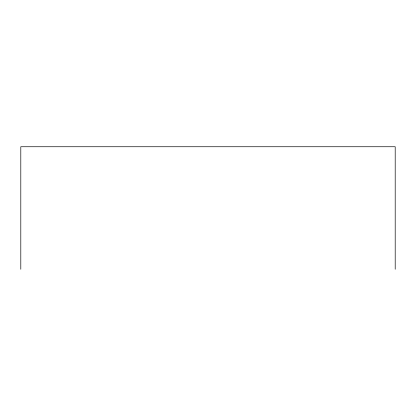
<?xml version="1.0" encoding="UTF-8"?>
<svg xmlns="http://www.w3.org/2000/svg" width="416" height="416" viewBox="0 0 416 416"><rect width="100%" height="100%" fill="white"/><g stroke="black" fill="none" stroke-linecap="round" stroke-linejoin="round"><path stroke-width="0.62" d="M395.2 269.261L395.2 146.739L20.8 146.739L20.8 269.261"/></g></svg>
